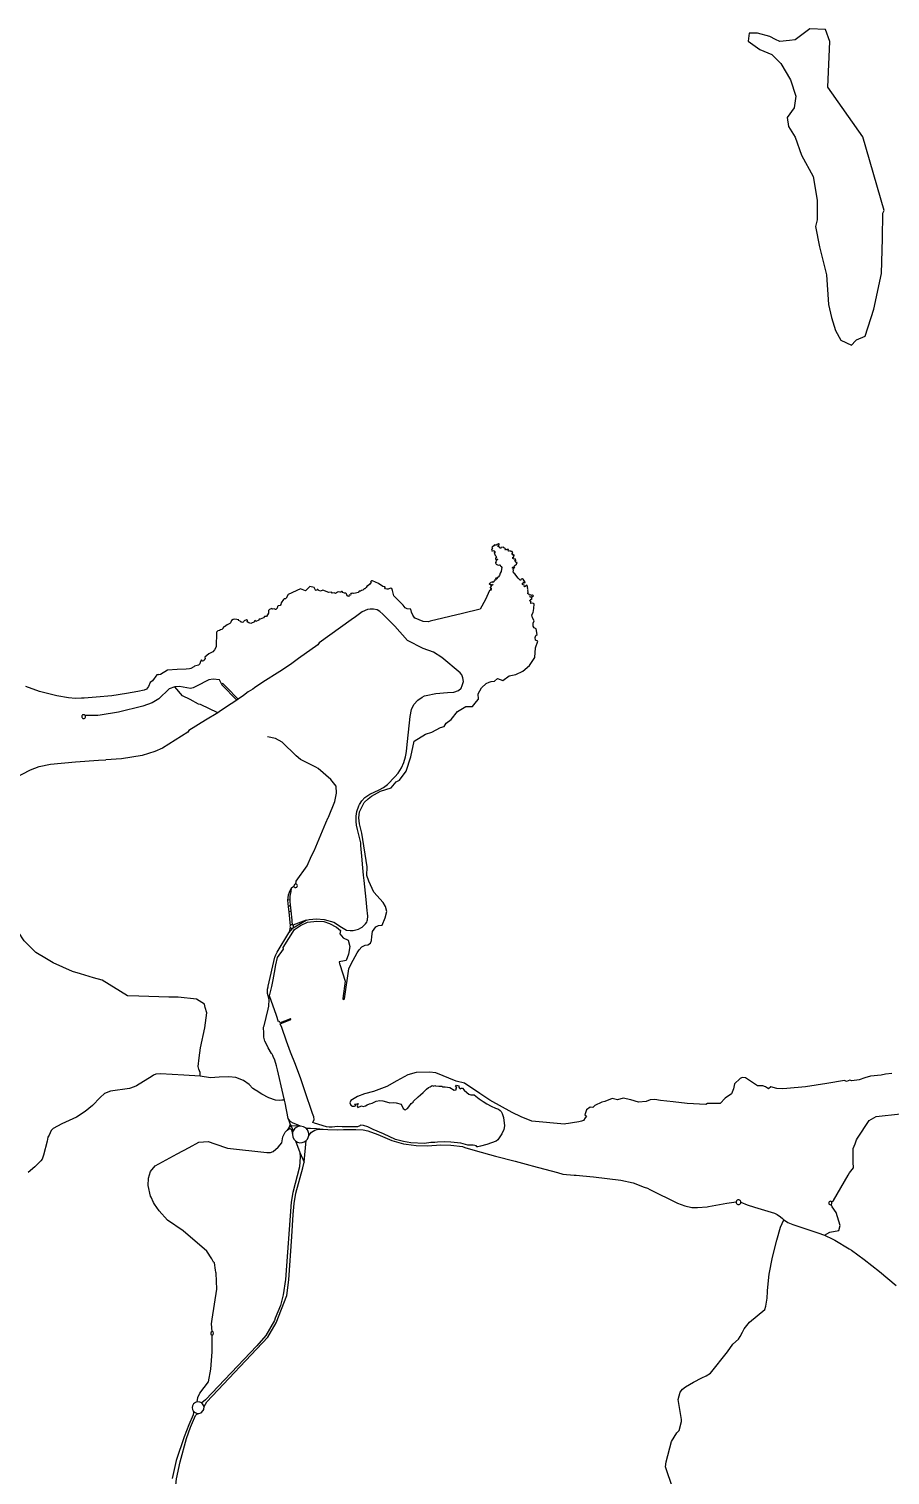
# Model space of a CAD drawing. Extents: x 0 to 452, y 0 to 685.
# Drawn here: x 218.5 to 266.8, y 456.2 to 537.4 of the extents above; entities that cross this region are included whole.
import ezdxf

# ---------------------------------------------------------------- set-up
doc = ezdxf.new("R2010")
doc.units = 0
doc.layers.get('0').update_dxf_attribs({"linetype": 'CONTINUOUS'})

msp = doc.modelspace()

# ---------------------------------------------------------------- linework, layer by layer
at = {"color": 7}
for points in [[(260.370946, 536.793281), (260.049037, 536.952031), (259.35671, 537.138342), (258.885972, 537.138342), (258.828646, 536.695165), (259.494514, 536.224427), (260.157075, 535.942205), (260.666398, 535.439496), (261.212101, 534.526684), (261.507552, 533.608359), (261.422665, 532.946901), (261.022483, 532.41112), (261.091936, 531.906207), (261.476684, 531.306484), (261.834974, 530.29776), (262.477691, 529.098316), (262.714713, 527.772092), (262.697075, 526.666354), (262.607778, 526.289323), (262.841493, 525.153819), (263.236163, 523.575139), (263.349713, 521.899444), (263.515078, 521.172943), (263.743281, 520.444236), (264.031016, 519.909557), (264.630738, 519.619618), (264.852326, 519.86105), (264.919575, 519.933811), (265.405747, 520.136658), (265.883099, 521.645885), (266.325174, 523.641285), (266.376988, 525.608021), (266.394627, 527.034566), (266.457465, 527.184496), (265.27566, 531.316406), (263.308924, 534.115477), (263.415859, 536.676424), (263.17112, 537.344496), (262.288073, 537.378672), (261.464557, 536.76572), (261.152569, 536.72934), (260.617891, 536.668707), (260.370946, 536.793281)], [(238.293672, 487.068151), (238.464549, 487.474948), (238.551641, 487.832135), (238.48329, 488.109948), (238.352101, 488.333741), (237.814115, 488.923542), (237.636623, 489.329236), (237.547326, 489.538698), (237.424957, 489.859505), (237.437083, 490.340165), (237.148247, 492.224219), (237.010443, 492.754488), (236.969653, 493.088524), (237.023672, 493.43579), (237.284948, 493.958342), (237.502127, 494.164496), (237.686233, 494.301198), (238.203273, 494.585625), (238.784254, 494.767526), (239.080807, 495.105972), (239.262708, 495.205191), (239.626511, 495.716719), (239.897708, 496.5248), (240.086224, 497.401232), (240.723429, 497.783776), (241.067387, 497.897326), (241.568993, 498.165217), (241.768533, 498.217031), (241.882083, 498.398932), (242.167613, 498.611701), (242.510469, 499.06921), (242.988924, 499.340408), (243.350521, 499.347023), (243.574314, 499.620425), (243.686762, 499.757127), (243.684557, 500.043759), (243.863151, 500.38441), (244.118915, 500.630252), (244.295304, 500.70191), (244.405547, 500.747109), (244.587448, 500.760338), (244.763837, 500.904757), (245.059288, 500.809948), (245.424193, 501.065712), (245.797917, 501.135165), (246.185972, 501.326988), (246.564106, 501.634566), (246.857352, 502.098689), (246.890425, 502.642187), (247.030434, 503.008194), (246.903655, 503.061111), (246.867274, 503.213246), (246.911372, 503.321285), (246.981927, 503.387431), (246.940035, 503.70934), (246.81987, 503.749028), (246.768056, 503.858168), (246.768056, 504.022431), (246.822075, 504.155825), (246.725061, 504.315677), (246.6975, 504.485451), (246.754826, 504.617743), (246.796719, 504.834922), (246.812153, 505.113837), (246.753724, 505.133681), (246.642379, 505.121554), (246.625842, 505.195417), (246.66112, 505.232899), (246.604896, 505.231797), (246.578437, 505.299045), (246.629149, 505.339835), (246.632457, 505.360781), (246.645686, 505.367396), (246.671042, 505.348655), (246.687578, 505.369601), (246.683168, 505.422517), (246.696398, 505.450078), (246.685373, 505.468819), (246.593872, 505.482049), (246.58395, 505.525043), (246.650095, 505.504097), (246.708524, 505.516224), (246.750417, 505.512917), (246.784592, 505.548194), (246.732778, 505.596701), (246.716241, 505.606623), (246.66553, 505.581267), (246.597179, 505.615443), (246.567413, 505.600009), (246.54316, 505.61434), (246.532136, 505.656232), (246.462682, 505.671667), (246.456068, 505.711354), (246.483629, 505.766476), (246.462682, 505.848056), (246.490243, 505.894357), (246.450556, 505.970425), (246.463785, 506.005703), (246.445043, 506.025547), (246.451658, 506.086181), (246.418585, 506.143507), (246.270859, 506.067439), (246.256528, 506.082873), (246.276372, 506.119253), (246.25763, 506.156736), (246.202509, 506.168863), (246.156207, 506.180989), (246.140773, 506.226189), (246.159514, 506.254852), (246.198099, 506.280208), (246.235582, 506.284618), (246.241094, 506.302257), (246.220148, 506.328715), (246.22566, 506.341944), (246.278576, 506.291232), (246.312752, 506.308871), (246.296215, 506.369505), (246.223455, 506.415807), (246.239991, 506.44888), (246.151797, 506.517231), (246.097778, 506.484158), (246.050373, 506.420217), (245.928004, 506.545894), (245.730668, 506.788429), (245.664523, 506.85237), (245.644679, 506.928437), (245.664523, 506.962613), (245.643576, 507.062934), (245.697595, 507.093802), (245.593967, 507.126875), (245.629245, 507.157743), (245.711927, 507.143412), (245.74059, 507.151128), (245.695391, 507.186406), (245.702005, 507.227196), (245.74059, 507.258064), (245.832092, 507.336337), (245.864062, 507.420121), (245.818863, 507.427838), (245.778073, 507.469731), (245.78579, 507.52816), (245.769254, 507.535877), (245.711927, 507.498394), (245.783585, 507.575564), (245.771458, 507.611944), (245.690981, 507.613047), (245.620425, 507.645017), (245.616016, 507.721085), (245.670035, 507.729905), (245.673342, 507.786128), (245.694288, 507.828021), (245.694288, 507.855582), (245.634757, 507.814792), (245.633655, 507.872118), (245.593967, 507.878732), (245.577431, 507.92283), (245.591762, 507.960312), (245.619323, 507.975746), (245.578533, 508.038585), (245.499158, 508.049609), (245.474905, 508.078273), (245.394427, 508.066146), (245.353637, 508.085989), (245.371276, 508.153238), (245.285287, 508.153238), (245.216936, 508.110243), (245.193785, 508.147726), (245.220243, 508.194028), (245.158507, 508.230408), (245.117717, 508.244739), (245.103386, 508.282222), (244.975504, 508.260174), (244.947943, 508.224896), (244.91046, 508.218281), (244.893924, 508.273403), (244.829983, 508.310885), (244.794705, 508.305373), (244.779271, 508.3627), (244.843212, 508.393568), (244.864158, 508.434357), (244.848724, 508.466328), (244.816754, 508.467431), (244.742891, 508.432153), (244.681155, 508.389158), (244.645877, 508.391363), (244.59296, 508.409002), (244.55217, 508.363802), (244.480512, 508.303168), (244.436415, 508.280017), (244.458463, 508.23592), (244.478307, 508.230408), (244.436415, 508.180799), (244.419879, 508.12678), (244.446337, 508.076068), (244.490434, 508.076068), (244.55658, 508.105833), (244.562092, 508.083785), (244.583038, 508.089297), (244.580833, 508.056224), (244.608394, 508.044097), (244.609497, 507.970234), (244.577526, 507.982361), (244.568707, 507.964722), (244.586345, 507.947083), (244.586345, 507.915113), (244.605087, 507.88645), (244.607292, 507.853377), (244.666823, 507.793845), (244.695486, 507.734314), (244.705408, 507.673681), (244.666823, 507.679193), (244.645877, 507.673681), (244.645877, 507.622969), (244.663516, 507.59651), (244.716432, 507.589896), (244.753915, 507.603125), (244.773759, 507.586588), (244.766042, 507.574462), (244.692179, 507.549106), (244.691076, 507.513828), (244.709818, 507.492882), (244.675643, 507.468628), (244.67895, 507.431146), (244.649184, 507.436658), (244.654696, 507.40579), (244.689974, 507.33303), (244.7925, 507.281215), (244.842109, 507.295547), (244.872977, 507.282318), (244.909358, 507.285625), (244.925894, 507.219479), (244.973299, 507.20625), (245.007474, 507.152231), (244.98322, 507.044193), (244.963377, 506.916311), (244.911562, 506.820399), (244.86967, 506.690312), (244.793602, 506.602118), (244.742891, 506.576762), (244.746198, 506.520538), (244.716432, 506.508412), (244.724149, 506.542587), (244.673437, 506.538177), (244.644774, 506.521641), (244.661311, 506.487465), (244.697691, 506.481953), (244.653594, 506.442266), (244.608394, 506.443368), (244.587448, 506.422422), (244.543351, 506.347457), (244.512483, 506.295642), (244.497049, 506.309974), (244.504766, 506.334227), (244.503663, 506.350764), (244.487127, 506.340842), (244.472795, 506.320998), (244.455156, 506.314384), (244.439722, 506.32651), (244.386806, 506.307769), (244.374679, 506.280208), (244.35263, 506.241623), (244.321762, 506.254852), (244.298611, 506.228394), (244.312943, 506.211857), (244.369167, 506.190912), (244.372474, 506.158941), (244.392318, 506.146814), (244.47941, 506.207448), (244.491537, 506.178785), (244.415469, 506.114844), (244.413264, 506.091693), (244.346016, 506.026649), (244.358143, 506.005703), (244.407752, 505.982552), (244.398932, 505.943967), (244.36145, 505.935148), (244.363655, 505.902075), (244.40224, 505.915304), (244.398932, 505.869002), (244.306328, 505.85908), (244.093559, 505.347552), (243.7948, 504.798542), (242.802613, 504.564826), (240.989115, 504.128264), (240.884384, 504.102908), (240.593342, 504.116137), (240.144653, 504.300243), (240.128116, 504.306857), (240.014566, 504.477734), (239.929679, 504.640894), (239.888889, 504.799644), (239.691554, 504.816181), (239.58572, 504.874609), (239.461146, 505.02454), (238.951823, 505.549297), (238.876858, 505.85908), (238.822838, 505.974835), (238.753386, 505.989167), (238.624401, 505.920816), (238.549436, 505.924123), (238.473368, 505.956094), (238.4425, 506.004601), (238.460139, 506.065234), (238.325643, 506.079566), (238.074288, 506.25375), (237.747969, 506.402578), (237.68954, 506.400373), (237.633316, 506.345252), (237.661979, 506.329818), (237.591424, 506.206345), (237.491102, 506.113741), (237.450312, 506.107127), (237.388576, 506.024444), (237.308099, 505.951684), (237.268412, 505.941762), (237.211085, 505.876719), (237.129505, 505.856875), (237.064462, 505.811675), (237.002726, 505.80947), (236.947604, 505.748837), (236.796571, 505.704739), (236.671997, 505.687101), (236.622387, 505.697023), (236.581597, 505.678281), (236.526476, 505.682691), (236.504427, 505.65072), (236.528681, 505.612135), (236.514349, 505.597804), (236.448203, 505.616545), (236.426155, 505.572448), (236.430564, 505.540477), (236.407413, 505.512917), (236.314809, 505.554809), (236.290556, 505.662847), (236.255278, 505.704739), (236.180312, 505.704739), (236.085504, 505.746632), (236.038099, 505.788524), (235.999514, 505.789627), (235.982977, 505.767578), (235.909115, 505.751042), (235.840764, 505.770885), (235.786745, 505.758759), (235.66217, 505.69151), (235.586102, 505.716866), (235.481372, 505.706944), (235.436172, 505.758759), (235.301675, 505.734505), (234.951102, 505.870104), (234.835347, 505.823802), (234.724002, 505.848056), (234.675495, 505.902075), (234.644627, 505.90428), (234.62809, 505.865694), (234.579583, 505.848056), (234.546511, 505.873412), (234.479262, 506.026649), (234.23342, 506.068542), (233.977656, 505.835929), (233.696537, 505.948377), (233.019644, 505.627569), (232.892865, 505.417005), (232.85428, 505.386137), (232.785929, 505.38283), (232.741832, 505.345347), (232.617257, 505.165651), (232.598516, 505.058715), (232.570955, 505.012413), (232.459609, 504.98816), (232.416615, 504.950677), (232.387951, 504.86138), (232.317396, 504.795234), (232.29204, 504.794132), (232.233611, 504.823898), (232.134393, 504.810668), (232.099115, 504.847049), (231.964618, 504.79303), (231.908394, 504.733498), (231.908394, 504.574748), (231.802561, 504.396155), (231.681293, 504.38954), (231.629479, 504.310165), (231.446476, 504.250634), (231.38474, 504.249531), (231.369306, 504.180078), (231.187405, 504.118342), (231.151024, 504.164644), (231.125668, 504.154722), (231.114644, 504.085269), (230.921719, 504.009201), (230.803759, 504.046684), (230.711155, 504.099601), (230.722179, 504.143698), (230.721076, 504.186693), (230.70013, 504.214253), (230.664852, 504.206537), (230.539175, 504.155825), (230.513819, 504.109523), (230.492873, 504.077552), (230.456493, 504.058811), (230.407986, 504.07204), (230.376016, 504.068732), (230.308768, 504.133776), (230.224983, 504.176771), (230.233802, 504.208741), (230.025443, 504.242917), (229.9152, 504.223073), (229.822595, 504.174566), (229.780703, 504.045582), (229.738811, 504.002587), (229.596597, 503.921007), (229.43454, 503.812969), (229.367292, 503.79533), (229.363984, 503.736901), (229.295634, 503.659731), (229.211849, 503.643194), (229.158932, 503.599097), (229.060816, 503.59138), (228.995773, 503.505391), (228.977031, 502.694002), (228.874505, 502.514306), (228.779696, 502.417292), (228.552595, 502.297127), (228.336519, 502.110816), (228.356363, 502.036953), (228.292422, 501.964193), (228.279193, 501.913481), (228.210842, 501.887023), (228.184384, 501.898047), (228.174462, 501.92671), (228.140287, 501.954271), (228.079653, 501.831901), (228.047682, 501.740399), (227.976024, 501.662127), (227.754436, 501.60921), (227.713646, 501.560703), (227.554896, 501.482431), (227.464497, 501.457075), (227.280391, 501.433924), (226.784297, 501.426207), (226.231979, 501.374392), (225.845026, 501.145087), (225.760139, 501.109809), (225.70612, 501.130755), (225.641076, 501.109809), (225.402951, 500.781285), (225.264045, 500.685373), (225.170338, 500.470399), (225.053481, 500.318264), (224.930009, 500.25763), (224.567309, 500.18046), (223.943333, 500.077934), (223.105486, 499.93572), (222.227951, 499.856345), (221.559879, 499.802326), (221.412153, 499.803429), (221.078116, 499.797917), (220.688958, 499.828785)], [(220.688958, 499.828785), (220.024193, 499.931311), (219.060668, 500.18487), (218.294479, 500.464887)], [(233.941276, 477.771354), (233.727405, 478.438325), (233.419826, 479.238689), (233.145321, 479.931016), (232.909401, 480.560503), (232.648125, 481.327795), (232.569852, 481.536155), (233.155243, 481.767665), (233.160755, 481.77428), (233.164062, 481.783099), (233.16296, 481.790816), (233.160755, 481.799635), (233.154141, 481.808455), (233.145321, 481.811762), (233.135399, 481.811762), (232.555521, 481.582457), (232.540087, 481.627656), (232.525755, 481.666241), (232.478351, 481.6475), (232.350469, 481.989253), (231.967925, 483.101606), (232.070451, 483.543681), (232.08809, 483.619748), (232.161953, 483.998984), (232.242431, 484.417908), (232.322908, 484.833524), (232.404488, 485.255755), (232.740729, 485.720981), (232.726398, 485.812482), (233.35809, 486.821207), (233.696537, 487.045), (234.104436, 487.229106), (234.612656, 487.289739), (235.007326, 487.266588), (235.335851, 487.165165), (235.727213, 486.953498), (235.941085, 486.76388), (235.916832, 486.572057), (236.092118, 486.352674), (236.371033, 486.225894), (236.465842, 485.877526), (236.394184, 485.431042), (236.274019, 485.084878), (236.167083, 485.057318), (235.869427, 485.001094), (235.901398, 484.889748), (235.908012, 484.866597), (236.208976, 483.921814), (236.072274, 482.942856), (236.084401, 482.918602), (236.118576, 482.899861), (236.153854, 482.906476), (236.177005, 482.929627), (236.412925, 484.619653), (236.49671, 484.7773), (236.65546, 485.104722), (236.877049, 485.508212), (237.002726, 485.676884), (237.152656, 485.844453), (237.330148, 485.943672), (237.480078, 485.961311), (237.625599, 486.058325), (237.69395, 486.208255), (237.711588, 486.422127), (237.749071, 486.713168), (237.927665, 486.971137), (238.077595, 487.039488), (238.293672, 487.068151)], [(266.892925, 478.730469), (266.539045, 478.702908), (266.302023, 478.654401), (265.695686, 478.580538), (265.375981, 478.494549), (265.070608, 478.38651), (264.654991, 478.334696), (264.533724, 478.363359), (264.354028, 478.285087), (264.232761, 478.336901), (263.23947, 478.183663), (262.053255, 477.984123), (261.001537, 477.897031), (260.732543, 477.87388), (260.448116, 477.891519), (260.10967, 477.983021), (259.969662, 477.884905), (259.805399, 477.986328), (259.653264, 478.04145), (259.354505, 478.040347), (258.682023, 478.497856), (258.486893, 478.51329), (258.384366, 478.460373), (258.073481, 478.156102), (258.017257, 477.874982), (257.89599, 477.59276), (257.543212, 477.359045), (257.263194, 477.051467), (256.54441, 477.060287), (256.447396, 476.996345), (255.415521, 477.049262), (254.616259, 477.152891), (253.908498, 477.219037), (253.594306, 477.287387), (253.337439, 477.260929), (253.109236, 477.162812), (252.678186, 477.12092), (252.247136, 477.263134), (251.814983, 477.362352), (251.49197, 477.269748), (251.205338, 477.338099), (250.789722, 477.159505), (250.619948, 477.137457), (250.223073, 476.951146), (250.116137, 476.827674), (249.965104, 476.843107), (249.766667, 476.69428), (249.659731, 476.419774), (249.766667, 476.334887), (249.691701, 476.244488), (249.582561, 476.106684), (249.485547, 476.062587), (249.334514, 476.027309), (248.978429, 475.961163), (248.741406, 475.93691), (248.605807, 475.908246), (248.526432, 475.89171), (246.695295, 476.05487), (246.09888, 476.298507), (245.580738, 476.541042), (244.336094, 477.236675), (243.769444, 477.624731), (242.905139, 478.197995), (242.436606, 478.314852), (241.305512, 478.770156), (240.940608, 478.808741), (240.18875, 478.79), (239.723524, 478.658811), (239.108368, 478.320364), (238.546129, 478.009479), (237.809705, 477.720642), (237.297075, 477.591658), (236.904609, 477.439523), (236.528681, 477.228958), (236.466944, 477.086745), (236.522066, 476.965477), (236.616875, 476.901537), (236.729323, 476.910356), (236.806493, 476.944531), (236.733733, 477.019496), (236.836259, 477.021701), (236.944297, 477.054774), (236.880356, 476.919175), (236.928863, 476.824366), (237.121788, 476.915868), (237.215495, 476.891614), (237.349991, 476.92138), (237.451415, 476.976502), (237.568273, 477.030521), (237.722613, 477.079028), (237.84388, 477.124227), (237.945304, 477.177144), (238.159175, 477.220139), (238.319028, 477.212422), (238.535104, 477.140764), (238.715903, 477.092257), (238.934184, 477.109896), (239.069783, 477.08895), (239.361927, 477.016189), (239.466658, 476.773655), (239.573594, 476.703099), (239.709193, 476.77145), (239.780851, 476.870668), (239.923064, 477.047057), (240.028898, 477.12092), (240.038819, 477.185963), (240.310018, 477.426293), (240.441207, 477.534332), (240.581215, 477.663316), (240.775243, 477.865061), (240.896511, 477.946641), (240.974783, 477.989635), (241.099358, 478.059088), (241.167708, 478.029323), (241.251493, 478.066806), (241.287873, 478.048064), (241.473082, 478.019401), (241.632934, 478.019401), (241.674826, 477.992943), (241.818143, 477.990738), (241.952639, 477.980816), (242.082726, 477.946641), (242.335182, 477.809939), (242.436606, 477.816554), (242.450937, 477.899236), (242.480703, 477.957665), (242.409045, 478.017196), (242.469679, 478.091059), (242.586537, 478.042552), (242.592049, 477.970894), (242.620712, 477.909158), (242.673629, 477.884905), (242.746389, 477.912465), (242.80592, 477.91467), (242.896319, 477.807734), (243.033021, 477.675443), (243.157595, 477.574019), (243.265634, 477.534332), (243.362648, 477.535434), (243.458559, 477.538741), (243.739679, 477.313845), (243.955755, 477.168325), (244.159705, 477.041545), (244.409957, 476.907049), (244.643672, 476.802318), (244.813446, 476.729557), (244.904948, 476.665616), (244.974401, 476.602778), (245.027318, 476.500252), (245.101181, 476.272049), (245.164019, 475.81013), (245.118819, 475.586337), (245.001962, 475.348212), (244.771554, 475.019687), (244.680052, 474.935903), (244.418776, 474.849913), (244.16191, 474.760616), (243.801415, 474.656988), (243.662509, 474.625017), (243.587543, 474.6173), (243.579826, 474.677934), (243.401233, 474.709905), (243.090347, 474.724236), (242.697882, 474.82125), (242.141155, 474.888498), (241.761918, 474.907239), (241.398116, 474.881884), (241.248186, 474.867552), (241.017778, 474.864245), (240.66941, 474.814635), (239.905425, 474.849913), (239.490912, 474.917162), (239.04112, 475.042838), (238.362023, 475.346007), (237.790963, 475.588542), (237.484488, 475.746189), (237.245261, 475.813437), (237.080998, 475.835486), (237.035799, 475.802413), (236.904609, 475.752804), (236.041406, 475.738472), (235.78013, 475.763828), (235.480269, 475.718628), (235.3127, 475.717526), (235.159462, 475.746189), (234.483672, 475.953446)], [(234.483672, 475.953446), (234.395477, 475.981007), (234.470443, 476.149679), (234.456111, 476.313941), (234.384453, 476.489227), (233.941276, 477.771354)]]:
    msp.add_lwpolyline(points, dxfattribs=at)
at = {"color": 2}
for points in [[(241.642856, 502.087665), (241.175425, 502.385321), (240.581215, 502.59809), (239.709193, 503.054496), (238.994818, 503.844939), (238.32454, 504.530651), (238.163585, 504.678377), (238.001528, 504.768776), (237.798681, 504.809566), (237.605755, 504.809566), (237.472361, 504.782005), (237.174705, 504.650816), (236.713889, 504.320087), (236.616875, 504.255043), (236.545217, 504.207639), (234.744948, 502.907873), (234.671085, 502.796528), (233.584088, 502.027031), (233.142014, 501.6952), (232.545599, 501.307144), (231.590894, 500.700807), (231.120156, 500.388819), (231.02204, 500.322674)], [(237.247465, 489.872734), (237.186832, 490.487891), (237.162578, 490.730425), (237.088715, 491.547326), (237.089818, 491.68513), (236.904609, 492.43809), (236.845078, 492.68283), (236.832951, 492.888984), (236.819722, 493.181128), (236.860512, 493.445712), (236.985087, 493.765417), (237.010443, 493.831562), (237.148247, 494.048741), (237.313611, 494.23395), (237.593629, 494.42026), (238.113976, 494.66941), (238.359818, 494.793984), (238.583611, 494.961554), (238.999227, 495.400321), (239.183333, 495.594349), (239.378463, 495.899722), (239.506345, 496.192969), (239.597847, 496.513776), (239.628715, 496.706701), (239.649662, 496.8423), (239.713602, 497.380287), (239.858021, 498.780373), (239.929679, 499.167326), (240.067483, 499.452856), (240.286866, 499.694288), (240.529401, 499.870677), (240.66059, 499.941232), (240.755399, 499.967691), (241.301102, 500.073524), (241.960356, 500.126441), (242.306519, 500.154002), (242.57441, 500.245503), (242.715521, 500.378898), (242.776155, 500.521111), (242.85112, 500.737187), (242.822457, 500.945547), (242.756311, 501.119731), (242.662604, 501.239896), (241.642856, 502.087665)], [(226.642083, 500.439531), (226.340018, 500.340312), (225.743602, 499.762639), (225.386415, 499.553177), (224.861658, 499.362457), (223.494644, 499.018498), (222.461667, 498.860851), (222.324965, 498.843212), (222.193776, 498.82888), (222.129835, 498.843212), (221.712014, 498.831085), (221.617205, 498.843212)], [(229.270278, 500.62033), (229.212951, 500.731675), (229.15783, 500.839713), (228.792925, 500.876094), (228.558108, 500.840816), (227.858064, 500.484731), (227.837118, 500.456068), (227.672856, 500.38441), (227.521823, 500.352439), (226.903359, 500.458273), (226.642083, 500.439531)], [(228.099497, 499.449549), (227.984844, 499.478212), (227.514106, 499.728463), (227.077543, 499.943437), (226.642083, 500.439531)], [(231.02204, 500.322674), (230.765174, 500.166128), (230.510512, 499.963281), (230.201832, 499.750512), (230.134583, 499.70421), (230.126866, 499.6998), (229.815981, 499.488134), (229.209644, 499.094566)], [(230.201832, 499.750512), (229.543681, 500.427405), (229.34855, 500.626944), (229.270278, 500.62033)], [(229.270278, 500.62033), (229.2802, 500.556389), (230.134583, 499.70421)], [(229.067431, 498.988732), (228.099497, 499.449549)], [(221.634844, 498.811241), (221.617205, 498.843212), (221.587439, 498.868568), (221.549957, 498.881797), (221.510269, 498.880694), (221.473889, 498.86526), (221.448533, 498.842109), (221.430894, 498.813446), (221.42428, 498.779271), (221.428689, 498.746198), (221.443021, 498.71533), (221.465069, 498.689974), (221.494835, 498.673437), (221.527908, 498.666823), (221.562083, 498.67013), (221.592951, 498.684462), (221.61941, 498.708715), (221.635946, 498.740686), (221.641458, 498.775963), (221.634844, 498.811241)], [(229.209644, 499.094566), (229.067431, 498.988732), (228.369592, 498.568707), (227.438038, 497.999852), (227.379609, 497.901736), (225.949757, 496.998845), (225.533038, 496.815842), (224.816458, 496.587639), (223.653394, 496.404635), (222.783576, 496.353924)], [(233.43967, 489.375538), (233.467231, 489.536493), (234.07467, 490.404106), (234.329332, 490.949809), (234.468238, 491.24526), (235.125287, 492.817326), (235.256476, 493.111675), (235.266398, 493.137031), (235.633507, 494.013463), (235.729418, 494.478689), (235.715087, 494.875564), (235.413021, 495.238264), (234.698646, 495.867752), (234.572969, 495.940512), (234.148533, 496.141155), (233.707561, 496.37046), (233.457309, 496.563385), (232.680095, 497.346111), (232.305269, 497.550061), (231.842248, 497.632743)], [(215.209879, 493.345391), (215.220903, 493.471068), (215.227518, 493.528394), (215.248463, 493.70809), (215.313507, 493.929679), (215.374141, 494.103863), (215.548325, 494.353012), (215.718099, 494.527196), (215.98158, 494.66941), (216.787457, 494.952734), (216.831554, 494.981398), (217.579002, 495.274644), (218.549141, 495.787274), (219.036415, 495.96697), (219.671415, 496.108082), (221.082526, 496.241476), (222.360243, 496.332977), (222.783576, 496.353924)], [(236.495608, 486.75947), (236.653255, 486.767187), (236.958629, 486.839948), (237.088715, 486.917118), (237.164783, 486.961215), (237.311406, 487.094609), (237.358811, 487.146424), (237.423854, 487.225799), (237.450312, 487.301866), (237.45803, 487.374627), (237.478976, 487.578576), (237.462439, 487.739531), (237.443698, 487.896076), (237.387474, 488.500208), (237.284948, 489.565156), (237.265104, 489.722804), (237.247465, 489.872734)], [(233.20375, 489.167179), (233.100122, 488.998507), (233.015234, 488.742743), (232.977752, 488.474852), (233.016337, 488.098924), (233.045, 487.821111), (233.121068, 487.030668)], [(233.181701, 488.95), (233.170677, 488.99079), (233.13099, 489.006224), (233.100122, 488.998507)], [(233.263281, 487.083585), (233.241233, 487.298559), (233.23572, 487.355885), (233.182804, 487.863003), (233.150833, 488.203655), (233.13099, 488.400989), (233.13099, 488.490287), (233.128785, 488.696441), (233.181701, 488.95), (233.20375, 489.167179)], [(233.20375, 489.167179), (233.338247, 489.259783)], [(233.513533, 489.333646), (233.481562, 489.363412), (233.43967, 489.375538), (233.396675, 489.367821), (233.361398, 489.342465), (233.340451, 489.30388), (233.338247, 489.259783), (233.356988, 489.217891), (233.393368, 489.188125), (233.438568, 489.179306), (233.490382, 489.196944), (233.524557, 489.239939), (233.531172, 489.293958), (233.513533, 489.333646)], [(233.13099, 488.490287), (232.977752, 488.474852)], [(233.016337, 488.098924), (233.150833, 488.203655)], [(220.900625, 484.458698), (219.826858, 484.956996), (219.452031, 485.17197), (218.847899, 485.53908), (218.190851, 486.189514), (217.876658, 486.672378), (217.604358, 487.114453), (217.384974, 487.156345)], [(233.045, 487.821111), (233.182804, 487.863003)], [(234.017344, 487.348168), (233.279818, 487.072561)], [(233.294149, 486.924835), (233.477153, 487.031771), (234.017344, 487.348168)], [(234.017344, 487.348168), (234.183811, 487.392266), (234.608247, 487.428646), (235.024965, 487.387856), (235.568463, 487.234618), (235.996207, 486.95901), (236.289453, 486.788134), (236.287248, 486.785929), (236.495608, 486.75947)], [(232.321806, 485.396866), (232.386849, 485.549002), (233.046102, 486.629384)], [(233.121068, 486.951293), (233.101224, 486.864201), (233.046102, 486.629384)], [(233.046102, 486.629384), (233.273203, 486.906094)], [(233.263281, 487.083585), (233.229106, 487.093507), (233.181701, 487.089097), (233.150833, 487.071458), (233.121068, 487.030668), (233.113351, 486.995391), (233.121068, 486.951293), (233.143116, 486.91822), (233.17178, 486.898377), (233.200443, 486.889557), (233.24013, 486.891762), (233.273203, 486.906094), (233.294149, 486.924835), (233.312891, 486.955703), (233.319505, 486.990981), (233.3173, 487.011927), (233.304071, 487.045), (233.279818, 487.072561), (233.263281, 487.083585)], [(231.887448, 483.609826), (231.887448, 483.646207), (232.263377, 485.26237), (232.284323, 485.310877), (232.321806, 485.396866)], [(222.083533, 484.109227), (221.346007, 484.335226), (220.900625, 484.458698)], [(228.016814, 482.812769), (227.862474, 482.908681), (226.838316, 483.016719), (226.320174, 483.032153), (224.625738, 483.087274), (224.001762, 483.094991), (222.575217, 483.970321), (222.083533, 484.109227)], [(231.62066, 481.345434), (231.664757, 481.422604), (231.886345, 482.351953), (231.930443, 482.526137), (231.93816, 482.889939), (231.859887, 483.23059), (231.85217, 483.440052), (231.858785, 483.47092), (231.887448, 483.609826)], [(228.070833, 478.593767), (228.07855, 478.796614), (227.994766, 478.977413), (227.952873, 479.13947), (228.0102, 479.613516), (228.093984, 480.172448), (228.343134, 481.311259), (228.443455, 482.149106), (228.358568, 482.43684), (228.311163, 482.629766), (228.016814, 482.812769)], [(233.015234, 476.215825), (232.834436, 477.095564), (232.80467, 477.241085), (232.73191, 477.558585), (232.413307, 478.946545), (232.354879, 479.164826), (232.260069, 479.488941), (232.177387, 479.689583), (232.155338, 479.7425), (232.104627, 479.827387), (232.082578, 479.862665), (231.890755, 480.184575), (231.826814, 480.305842), (231.69783, 480.549479), (231.642708, 480.773273), (231.639401, 481.000373), (231.62066, 481.345434)], [(263.52059, 471.527187), (263.617604, 471.616484), (264.449939, 473.040825), (264.520495, 473.163194), (264.750903, 473.446519), (264.728854, 473.7552), (264.728854, 474.523594), (264.830278, 474.795894), (264.915165, 475.021892), (264.969184, 475.10237), (265.631745, 476.092352), (266.016493, 476.330477), (267.386814, 476.466076), (267.85204, 476.601675), (268.135365, 476.684357), (268.924705, 477.109896), (270.16053, 477.971996), (270.678672, 478.190278), (271.136181, 478.221146), (271.810868, 478.169332), (272.621155, 478.179253), (273.234106, 478.366667), (273.389549, 478.464783), (274.667266, 479.269557)], [(228.070833, 478.593767), (227.155816, 478.647787), (225.838412, 478.726059), (225.582648, 478.706215), (225.452561, 478.638967), (225.368776, 478.595972), (224.490139, 478.043655), (224.368872, 477.995148), (224.110903, 477.891519), (223.047057, 477.750408), (222.710816, 477.614809), (222.456155, 477.383299), (222.031719, 476.941224), (221.620512, 476.60388), (221.123316, 476.289687), (220.315234, 475.918168), (219.82355, 475.653585), (219.706693, 475.535625)], [(228.642995, 478.487934), (228.070833, 478.593767)], [(232.80467, 477.241085), (232.656944, 477.233368), (232.520243, 477.226753), (232.307474, 477.244392), (231.932648, 477.367864), (231.526953, 477.581736), (231.214965, 477.779071), (231.178585, 477.804427), (231.037474, 477.904748), (230.815886, 478.117517), (230.50059, 478.340208), (230.078359, 478.506675), (229.675972, 478.559592), (229.130269, 478.538646), (228.642995, 478.487934)], [(233.13099, 475.875174), (233.056024, 475.69658), (232.962318, 475.560981)], [(233.695434, 475.779262), (233.433056, 475.886198), (233.284227, 475.957856), (233.169575, 476.025104), (233.113351, 476.08684), (233.015234, 476.215825)], [(233.015234, 476.215825), (233.061537, 476.052665), (233.13099, 475.875174), (233.176189, 475.789184), (233.294149, 475.521293)], [(233.581884, 475.761623), (233.472743, 475.809028), (233.176189, 475.789184), (233.056024, 475.69658)], [(219.525894, 475.167413), (219.484002, 474.94362), (219.282257, 474.156484), (219.19737, 473.934896)], [(219.706693, 475.535625), (219.589835, 475.286476), (219.525894, 475.167413)], [(228.954983, 467.594818), (228.939549, 467.707266), (228.88553, 468.109653), (228.817179, 468.139418), (228.734497, 468.331241), (228.446762, 468.767804), (227.120538, 469.90441), (226.243004, 470.500825), (225.765651, 471.033299), (225.514297, 471.402613), (225.449254, 471.498524), (225.321372, 471.790668), (225.290504, 471.860121), (225.153802, 472.452127), (225.162622, 472.858924), (225.276172, 473.244774), (225.545165, 473.554557), (226.789809, 474.235859), (227.446858, 474.58533), (227.999175, 474.888498), (228.517318, 474.913854), (228.895451, 474.78928), (229.603212, 474.556667), (231.8202, 474.309722), (232.01974, 474.31303), (232.172977, 474.361537), (232.443073, 474.601866), (232.662457, 474.851016), (232.718681, 475.176232), (232.846562, 475.444123), (232.962318, 475.560981)], [(232.962318, 475.560981), (233.072561, 475.637049), (233.128785, 475.643663), (233.194931, 475.585234), (233.245643, 475.312934)], [(234.012934, 475.665712), (234.265391, 475.674531), (234.593915, 475.649175), (234.969844, 475.618307), (235.234427, 475.602873), (235.766901, 475.58303), (236.124088, 475.587439), (236.807595, 475.600668), (237.219905, 475.579722), (237.488898, 475.515781), (238.050035, 475.308524), (238.828351, 474.971181), (239.490912, 474.78487), (239.63092, 474.766128), (240.195365, 474.688958), (240.835877, 474.684549), (241.58112, 474.73967), (242.137847, 474.720929), (242.797101, 474.638246), (242.930495, 474.591944), (243.501554, 474.416658), (244.644774, 474.094748), (245.747205, 473.822448), (246.57954, 473.59645)], [(234.168377, 475.250095), (234.323819, 475.447431), (234.406502, 475.509167), (234.512335, 475.559878), (234.640217, 475.587439), (234.969844, 475.618307)], [(219.19737, 473.934896), (219.125712, 473.83237), (218.787266, 473.508255), (218.422361, 473.176424)], [(246.57954, 473.59645), (246.703012, 473.564479), (248.120738, 473.175321), (248.438238, 473.090434), (249.061111, 473.036415)], [(249.061111, 473.036415), (249.177969, 473.025391)], [(249.177969, 473.025391), (249.55941, 472.991215), (250.147005, 472.941606), (251.676076, 472.750885), (252.377222, 472.60316)], [(252.377222, 472.60316), (252.995686, 472.367239), (253.173177, 472.302196), (253.312083, 472.229436), (254.864306, 471.456632), (255.281024, 471.305599), (255.667977, 471.222917), (255.98658, 471.211892), (256.54, 471.254887), (256.600634, 471.265912), (257.634713, 471.453325), (257.901502, 471.493012), (258.155061, 471.529392)], [(258.420747, 471.508446), (258.417439, 471.549236), (258.396493, 471.591128), (258.36342, 471.624201), (258.342474, 471.636328), (258.302787, 471.645148), (258.252075, 471.64184), (258.210182, 471.621996), (258.177109, 471.587821), (258.155061, 471.529392)], [(258.155061, 471.529392), (258.157266, 471.48309), (258.174905, 471.438993), (258.206875, 471.404818), (258.248768, 471.383871), (258.274123, 471.378359), (258.320425, 471.381667), (258.36342, 471.400408), (258.397595, 471.433481), (258.417439, 471.475373), (258.420747, 471.508446)], [(258.420747, 471.508446), (258.769115, 471.375052), (259.180321, 471.239453), (260.319132, 470.902109), (260.46355, 470.828246), (260.647656, 470.694852), (260.760104, 470.602248), (260.827352, 470.529488)], [(263.52059, 471.527187), (263.489722, 471.552543), (263.451137, 471.563568), (263.41145, 471.556953), (263.379479, 471.536007), (263.358533, 471.504037), (263.351918, 471.466554), (263.360738, 471.430174), (263.382787, 471.399306), (263.414757, 471.380564), (263.451137, 471.375052), (263.486415, 471.383871), (263.519488, 471.409227), (263.538229, 471.447812), (263.538229, 471.489705), (263.52059, 471.527187)], [(263.918568, 469.923151), (263.991328, 470.204271), (263.771944, 470.939592), (263.544844, 471.262604), (263.486415, 471.383871)], [(260.008247, 467.47796), (260.194557, 468.431562), (260.449219, 469.389575), (260.642144, 470.116076), (260.827352, 470.529488)], [(260.827352, 470.529488), (260.985, 470.42145), (261.057761, 470.381762), (261.339983, 470.254982), (261.894505, 470.066467), (262.737865, 469.802986), (263.119306, 469.660773)], [(263.119306, 469.660773), (263.420269, 469.829444), (263.918568, 469.923151)], [(263.119306, 469.660773), (263.580122, 469.440287), (263.68816, 469.376345), (264.496241, 468.901198), (264.63625, 468.818516), (265.346215, 468.297066), (266.202804, 467.621276), (266.681259, 467.232118), (267.138768, 466.845165)], [(228.741111, 464.26217), (228.699219, 464.691016), (228.746623, 464.947882), (228.99908, 466.631293), (228.9627, 467.533082), (228.954983, 467.594818)], [(254.197335, 456.658707), (254.237023, 456.945338), (254.532474, 458.077535), (254.826823, 458.558194), (254.962422, 458.702613), (255.088099, 459.203116), (255.090304, 459.317769), (254.91171, 460.435634), (255.008724, 460.849045), (255.14763, 461.019922), (255.317405, 461.150009), (255.761684, 461.405773), (256.232422, 461.647205), (256.478264, 461.759653), (256.721901, 461.919505), (257.669991, 463.116745), (257.969852, 463.540078), (258.295069, 463.825607), (258.378854, 463.973333), (258.52217, 464.226892), (258.600443, 464.398871), (258.906918, 464.786927), (259.762405, 465.484766), (259.820833, 465.669974), (259.892491, 466.124175), (259.912335, 466.504514), (259.917847, 466.557431), (260.008247, 467.47796)], [(227.908776, 460.311059), (227.947361, 460.548082), (228.059809, 460.798333), (228.533854, 461.426719), (228.67717, 462.142196), (228.738906, 463.106823), (228.749931, 463.272187), (228.744418, 464.044991)], [(228.673863, 464.091293), (228.706936, 464.059323), (228.744418, 464.044991), (228.776389, 464.059323), (228.798437, 464.091293), (228.821588, 464.160746), (228.798437, 464.231302), (228.741111, 464.26217), (228.689297, 464.223585), (228.667248, 464.158542), (228.673863, 464.091293)], [(258.059149, 447.525069), (257.837561, 448.229523), (257.083498, 450.089323), (256.34046, 451.91605), (255.978863, 452.712005), (255.220391, 454.125321), (254.971241, 454.591649), (254.60303, 455.443828), (254.197335, 456.658707)]]:
    msp.add_lwpolyline(points, dxfattribs=at)
at = {"color": 3}
for points in [[(234.012934, 475.665712), (233.865208, 475.752804), (233.695434, 475.779262), (233.581884, 475.761623), (233.465026, 475.709809), (233.365807, 475.627127), (233.294149, 475.521293), (233.257769, 475.41987), (233.245643, 475.312934), (233.266588, 475.176232), (233.328325, 475.051658), (233.423134, 474.950234), (233.535582, 474.885191), (233.662361, 474.854323), (233.792448, 474.858732), (233.91592, 474.900625), (234.022856, 474.974488), (234.092309, 475.053863), (234.141918, 475.147569), (234.168377, 475.250095), (234.170582, 475.365851), (234.143021, 475.478299), (234.090104, 475.580825), (234.012934, 475.665712)], [(233.423134, 474.950234), (233.673386, 474.302005), (233.688819, 474.06388), (233.654644, 473.507153), (233.268793, 472.066276), (233.179497, 471.510651), (232.856484, 467.174792), (232.730807, 466.32151), (232.576467, 465.711866), (232.290937, 464.998594), (232.241328, 464.876224), (231.757361, 464.039479), (231.255755, 463.448576), (228.365182, 460.4202), (228.163437, 460.243811)], [(228.289115, 460.038759), (228.447865, 460.303342), (231.864297, 463.934748), (232.329523, 464.740625), (232.930347, 466.277413), (233.04941, 467.147231), (233.223594, 469.592422), (233.298559, 470.826042), (233.348168, 471.441198), (233.440773, 472.029896), (233.827726, 473.436597), (233.914818, 473.757405), (234.022856, 474.974488)], [(233.673386, 474.302005), (233.914818, 473.757405)], [(227.64309, 460.075139), (227.629861, 459.986944), (227.649705, 459.874496), (227.67947, 459.810556), (227.755538, 459.725668), (227.819479, 459.687083), (227.929722, 459.656215), (228.00138, 459.657318), (228.134774, 459.684878), (228.243915, 459.818273), (228.269271, 459.873394), (228.289115, 460.038759), (228.247222, 460.144592), (228.163437, 460.243811), (228.062014, 460.29783), (227.908776, 460.311059), (227.800738, 460.277986), (227.703724, 460.199713), (227.64309, 460.075139)], [(227.67947, 459.810556), (227.693802, 459.711337), (227.672856, 459.575738), (227.430321, 459.012396), (227.176762, 458.334401), (226.72697, 457.019201), (226.498768, 456.00276)], [(229.801649, 442.03276), (229.786215, 442.285217), (229.731094, 442.754852), (229.652821, 443.210156), (229.602109, 443.474739), (229.537066, 443.745937), (229.410287, 444.180295), (228.786311, 445.598021), (227.998073, 447.272613), (227.875703, 447.541606), (227.357561, 448.683724), (226.97171, 449.744262), (226.787604, 450.708889), (226.700512, 452.400017), (226.676259, 452.971076), (226.603498, 454.722838), (226.744609, 455.976302), (226.955174, 456.940929), (227.309054, 458.253924), (227.52954, 458.890026), (227.807352, 459.548177), (227.880113, 459.623142), (228.00138, 459.657318)]]:
    msp.add_lwpolyline(points, dxfattribs=at)

doc.saveas('drawing.dxf')
